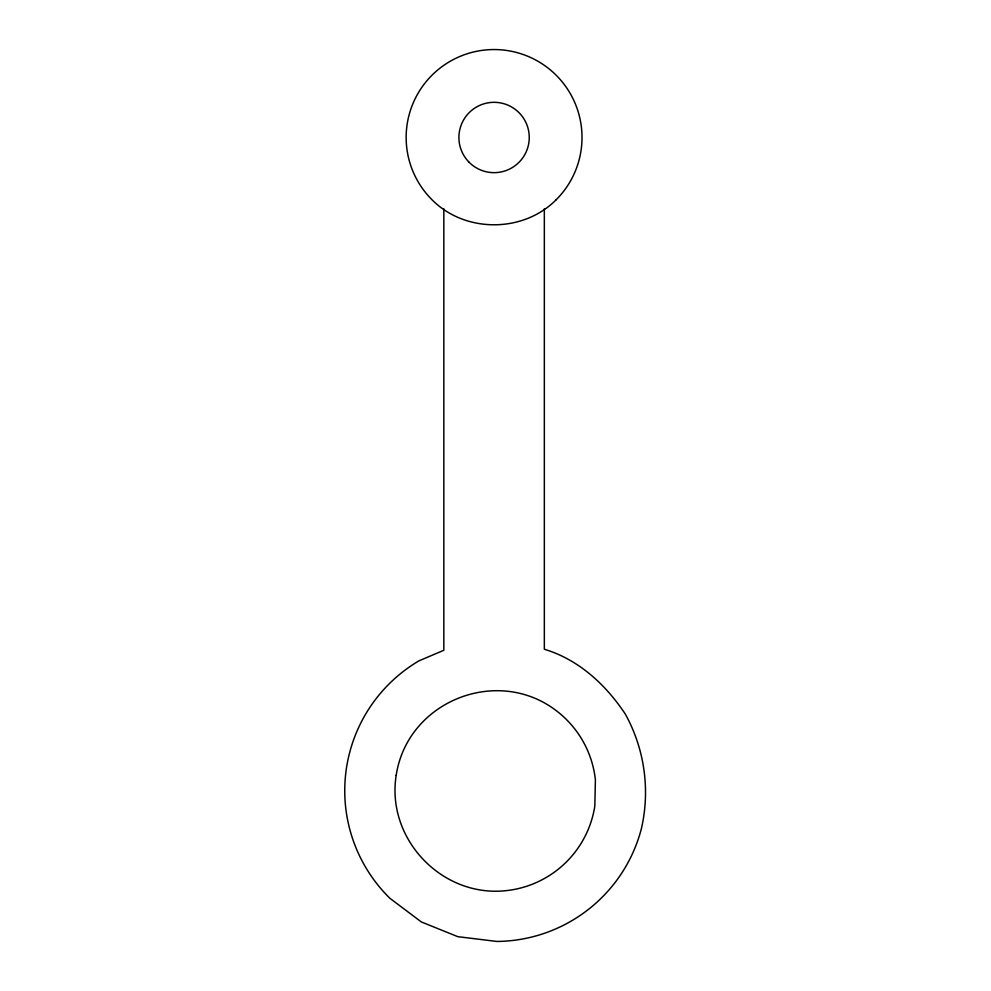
<?xml version="1.0" encoding="UTF-8"?>
<svg xmlns="http://www.w3.org/2000/svg" width="991" height="991" viewBox="0 0 991 991"><rect width="100%" height="100%" fill="white"/><g stroke="black" fill="none" stroke-linecap="round" stroke-linejoin="round"><path stroke-width="1.49" d="M544.332 208.816L544.332 649.254C578.657 659.523 605.86 684.744 625.333 714.115C644.559 748.948 650.282 789.554 641.474 828.352A150.743 150.743 0 0 1 496.912 941.45L457.854 936.681L421.361 921.964L389.909 898.304A150.743 150.743 0 0 1 418.908 660.873L443.832 650.269L443.832 208.816M396.177 775.358C386.032 839.117 442.221 897.896 506.376 890.624A100.5 100.5 0 0 0 594.823 806.067L595.405 779.843A100.5 100.5 0 0 0 558.453 712.38C499.365 664.639 407.598 700.253 396.177 775.358M556.261 199.662C523.186 233.158 464.977 233.158 431.903 199.662A87.939 87.939 0 0 1 431.903 75.304A87.939 87.939 0 0 1 556.261 75.304A87.939 87.939 0 0 1 556.261 199.662M469.214 162.363A35.168 35.168 0 0 0 528.054 146.594A35.168 35.168 0 0 0 484.983 103.51A35.168 35.168 0 0 0 469.214 162.363"/></g></svg>
